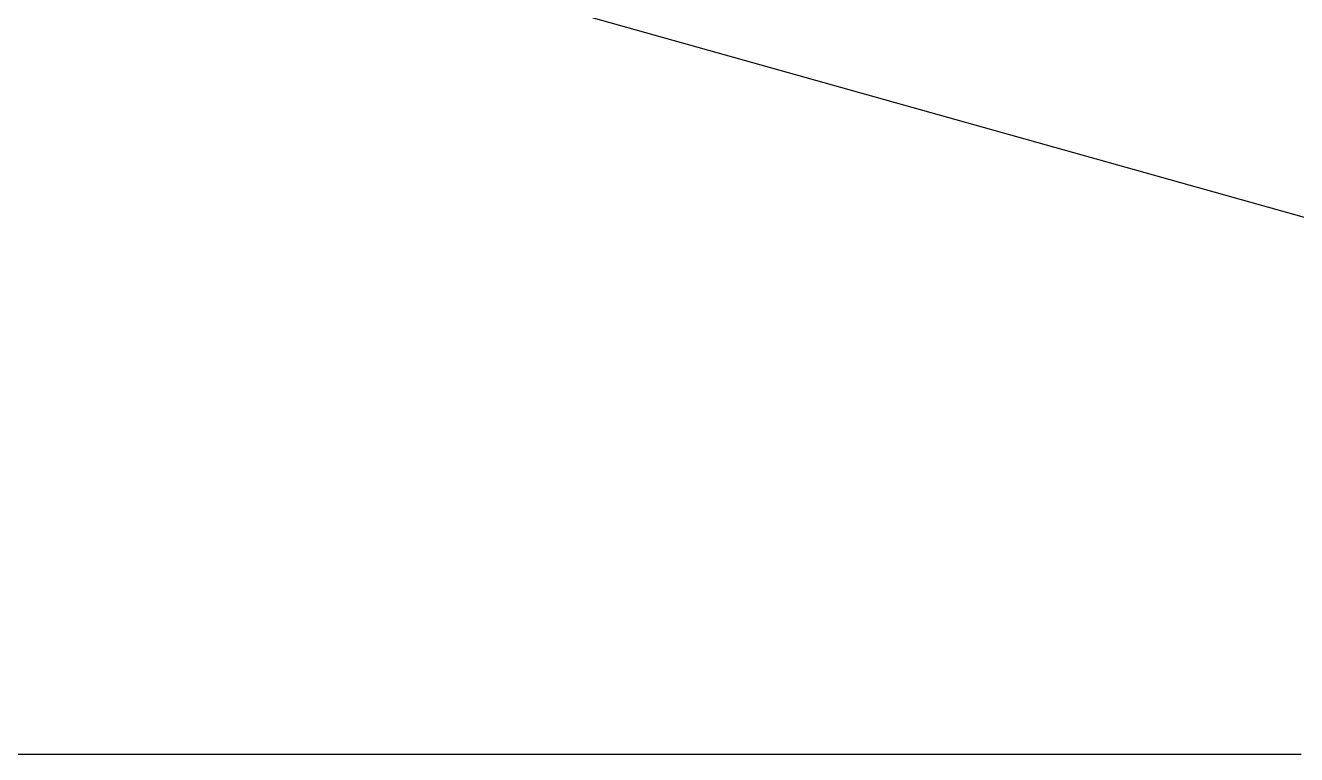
# Model space of a CAD drawing. Extents: x -4 to 218, y -16 to 16.
# Drawn here: x 176.49 to 190.37, y 0 to 7.96 of the extents above; entities that cross this region are included whole.
import ezdxf

# ---------------------------------------------------------------- set-up
doc = ezdxf.new("R2010")
doc.units = 0
doc.header["$MEASUREMENT"] = 0
doc.layers.add('Waterlines', color=7, linetype='Continuous')

msp = doc.modelspace()

# ---------------------------------------------------------------- linework, layer by layer
at = {"layer": 'Waterlines', "color": 135}
for points in [[(161.77084, 13.91014), (205.22366, 1.72699)], [(190.41887, 0), (190.31905, 0), (190.21873, 0), (190.11845, 0), (190.01852, 0), (189.91859, 0), (189.81859, 0), (189.71854, 0), (189.61801, 0), (189.51778, 0), (189.41765, 0), (189.31761, 0), (189.21782, 0), (189.11781, 0), (189.01758, 0), (188.91728, 0), (188.817, 0), (188.71678, 0), (188.61722, 0), (188.51682, 0), (188.41643, 0), (188.31688, 0), (188.21638, 0), (188.11623, 0), (188.01624, 0), (187.91586, 0), (187.81602, 0), (187.71581, 0), (187.61566, 0), (187.51593, 0), (187.41522, 0), (187.31537, 0), (187.21558, 0), (187.1149, 0), (187.01485, 0), (186.91496, 0), (186.81505, 0), (186.7151, 0), (186.61436, 0), (186.51418, 0), (186.41408, 0), (186.314, 0), (186.21391, 0), (186.1138, 0), (186.01367, 0), (185.91354, 0), (185.81339, 0), (185.71324, 0), (185.61331, 0), (185.51369, 0), (185.41336, 0), (185.31305, 0), (185.21272, 0), (185.11261, 0), (185.01303, 0), (184.91258, 0), (184.81219, 0), (184.71278, 0), (184.61226, 0), (184.51184, 0), (184.41231, 0), (184.31171, 0), (184.21223, 0), (184.11157, 0), (184.01163, 0), (183.91133, 0), (183.81158, 0), (183.71106, 0), (183.61145, 0), (183.51071, 0), (183.41101, 0), (183.31055, 0), (183.21045, 0), (183.11073, 0), (183.01018, 0), (182.91006, 0), (182.81027, 0), (182.71046, 0), (182.6096, 0), (182.5096, 0), (182.40971, 0), (182.3098, 0), (182.2099, 0), (182.10913, 0), (182.0089, 0), (181.90883, 0), (181.80882, 0), (181.7088, 0), (181.60876, 0), (181.5087, 0), (181.4086, 0), (181.30852, 0), (181.20837, 0), (181.10823, 0), (181.00807, 0), (180.90788, 0), (180.80768, 0), (180.70746, 0), (180.6073, 0), (180.50714, 0), (180.40735, 0), (180.30765, 0), (180.20732, 0), (180.10698, 0), (180.00664, 0), (179.90645, 0), (179.80714, 0), (179.70665, 0), (179.60625, 0), (179.50598, 0), (179.40663, 0), (179.30611, 0), (179.20566, 0), (179.1064, 0), (179.00583, 0), (178.90533, 0), (178.80598, 0), (178.70538, 0), (178.60493, 0), (178.50542, 0), (178.40477, 0), (178.30544, 0), (178.20473, 0), (178.10466, 0), (178.00459, 0), (177.90413, 0), (177.8044, 0), (177.70386, 0), (177.60414, 0), (177.50368, 0), (177.40387, 0), (177.30377, 0), (177.20349, 0), (177.104, 0), (177.00308, 0), (176.9035, 0), (176.80283, 0), (176.70296, 0), (176.60339, 0), (176.50246, 0), (176.40276, 0)], [(190.41887, 0), (190.31905, 0), (190.21873, 0), (190.11845, 0), (190.01852, 0), (189.91859, 0), (189.81859, 0), (189.71854, 0), (189.61801, 0), (189.51778, 0), (189.41765, 0), (189.31761, 0), (189.21782, 0), (189.11781, 0), (189.01758, 0), (188.91728, 0), (188.817, 0), (188.71678, 0), (188.61722, 0), (188.51682, 0), (188.41643, 0), (188.31688, 0), (188.21638, 0), (188.11623, 0), (188.01624, 0), (187.91586, 0), (187.81602, 0), (187.71581, 0), (187.61566, 0), (187.51593, 0), (187.41522, 0), (187.31537, 0), (187.21558, 0), (187.1149, 0), (187.01485, 0), (186.91496, 0), (186.81505, 0), (186.7151, 0), (186.61436, 0), (186.51418, 0), (186.41408, 0), (186.314, 0), (186.21391, 0), (186.1138, 0), (186.01367, 0), (185.91354, 0), (185.81339, 0), (185.71324, 0), (185.61331, 0), (185.51369, 0), (185.41336, 0), (185.31305, 0), (185.21272, 0), (185.11261, 0), (185.01303, 0), (184.91258, 0), (184.81219, 0), (184.71278, 0), (184.61226, 0), (184.51184, 0), (184.41231, 0), (184.31171, 0), (184.21223, 0), (184.11157, 0), (184.01163, 0), (183.91133, 0), (183.81158, 0), (183.71106, 0), (183.61145, 0), (183.51071, 0), (183.41101, 0), (183.31055, 0), (183.21045, 0), (183.11073, 0), (183.01018, 0), (182.91006, 0), (182.81027, 0), (182.71046, 0), (182.6096, 0), (182.5096, 0), (182.40971, 0), (182.3098, 0), (182.2099, 0), (182.10913, 0), (182.0089, 0), (181.90883, 0), (181.80882, 0), (181.7088, 0), (181.60876, 0), (181.5087, 0), (181.4086, 0), (181.30852, 0), (181.20837, 0), (181.10823, 0), (181.00807, 0), (180.90788, 0), (180.80768, 0), (180.70746, 0), (180.6073, 0), (180.50714, 0), (180.40735, 0), (180.30765, 0), (180.20732, 0), (180.10698, 0), (180.00664, 0), (179.90645, 0), (179.80714, 0), (179.70665, 0), (179.60625, 0), (179.50598, 0), (179.40663, 0), (179.30611, 0), (179.20566, 0), (179.1064, 0), (179.00583, 0), (178.90533, 0), (178.80598, 0), (178.70538, 0), (178.60493, 0), (178.50542, 0), (178.40477, 0), (178.30544, 0), (178.20473, 0), (178.10466, 0), (178.00459, 0), (177.90413, 0), (177.8044, 0), (177.70386, 0), (177.60414, 0), (177.50368, 0), (177.40387, 0), (177.30377, 0), (177.20349, 0), (177.104, 0), (177.00308, 0), (176.9035, 0), (176.80283, 0), (176.70296, 0), (176.60339, 0), (176.50246, 0), (176.40276, 0)]]:
    msp.add_lwpolyline(points, dxfattribs=at)

doc.saveas('drawing.dxf')
